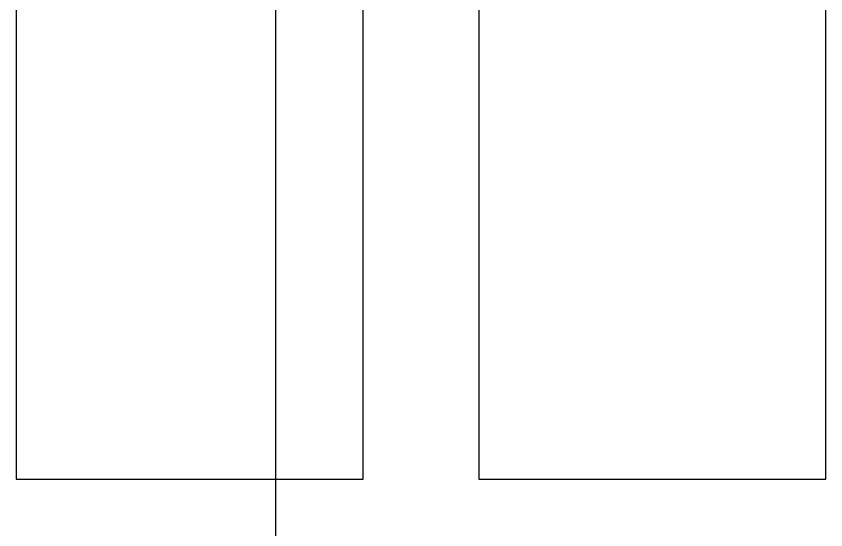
# Model space of a CAD drawing. Header units: millimetres. Extents: x -853432 to -773672, y -18171 to 22484.
# Drawn here: x -817032 to -816332, y -3715 to -3271 of the extents above; entities that cross this region are included whole.
import ezdxf
from ezdxf.xclip import XClip

# ---------------------------------------------------------------- set-up
doc = ezdxf.new("R2010")
doc.units = ezdxf.units.MM
doc.header["$XCLIPFRAME"] = 0
doc.layers.add('000 - WIPEOUT', color=250, linetype='Continuous')
doc.layers.add('A11_ALU.SOLID SHEET', color=2, linetype='Continuous')
doc.layers.add('A-ANNO-NOTE', color=3, linetype='Continuous', lineweight=25)

# ---------------------------------------------------------------- blocks, each defined once
blk = doc.blocks.new('*U1051')
at = {"color": 3}
for points in [[(-437.5, 11750), (437.5, 11750), (437.5, 11450), (-437.5, 11450)], [(-437.5, 11350), (437.5, 11350), (437.5, 11050), (-437.5, 11050)]]:
    blk.add_wipeout(points, dxfattribs=at).dxf.layer = '000 - WIPEOUT'
at = {"layer": 'A11_ALU.SOLID SHEET', "color": 0, "linetype": 'ByBlock'}
for points in [[(-437.5, 11450), (437.5, 11450), (437.5, 11750), (-437.5, 11750)], [(-437.5, 11050), (437.5, 11050), (437.5, 11350), (-437.5, 11350)]]:
    blk.add_lwpolyline(points, close=True, dxfattribs=at)
blk = doc.blocks.new('*U1213')
at = {"layer": 'A11_ALU.SOLID SHEET', "color": 0, "linetype": 'ByBlock', "rotation": 90}
blk.add_blockref('*U1051', (-60600, -6813), dxfattribs=at)

msp = doc.modelspace()

# ---------------------------------------------------------------- block references
at = {"layer": 'A11_ALU.SOLID SHEET'}
ref = msp.add_blockref('*U1213', (-744682.37, 3579.02), dxfattribs=at)
XClip(ref).set_block_clipping_path([(-104690.1238047112, -9620.0029952966), (-34092.6543255156, 14392.9971737705)])

# ---------------------------------------------------------------- next in the draw order: linework, layer by layer
at = {"layer": 'A-ANNO-NOTE'}
msp.add_line((-816808.13, 3416.51), (-816808.13, -10818.33), dxfattribs=at)

doc.saveas('drawing.dxf')
